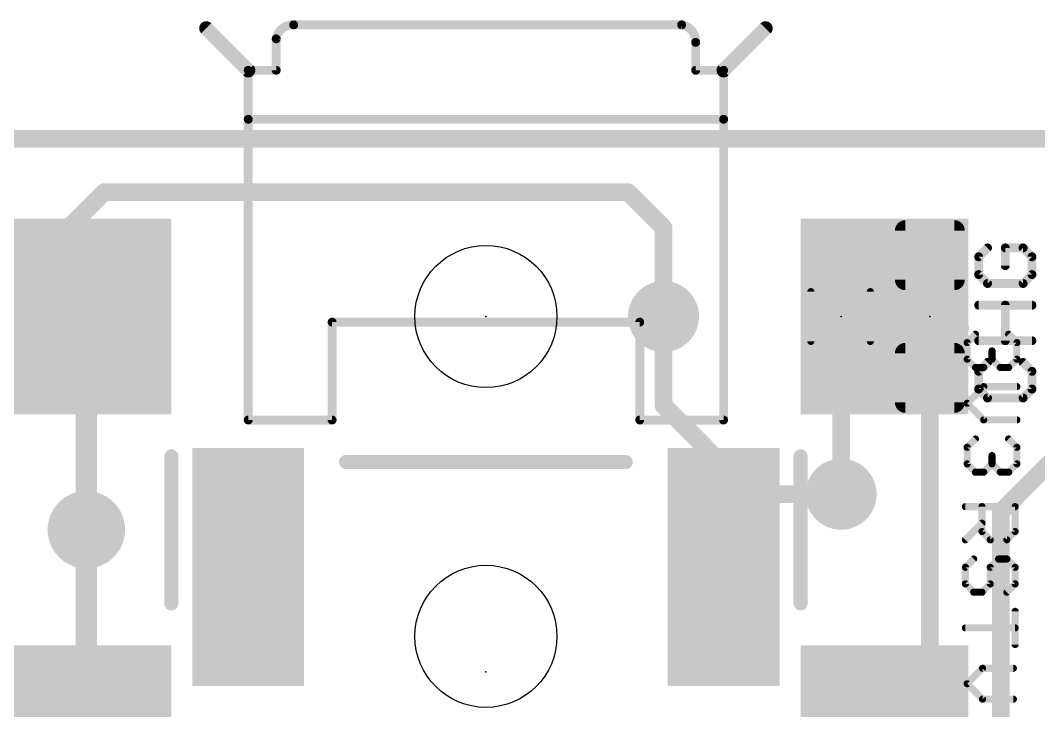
# Model space of a CAD drawing. Extents: x -30 to 77, y -16 to 37.
# Drawn here: x 13.66 to 28.23, y 27.39 to 37.25 of the extents above; entities that cross this region are included whole.
import ezdxf

# ---------------------------------------------------------------- set-up
doc = ezdxf.new("R2010")
doc.units = 0
for name, color, linetype in [('1', 12, 'CONTINUOUS'), ('16', 132, 'CONTINUOUS'), ('18', 110, 'CONTINUOUS'), ('20', 53, 'CONTINUOUS'), ('21', 41, 'CONTINUOUS'), ('22', 40, 'CONTINUOUS'), ('23', 53, 'CONTINUOUS'), ('24', 53, 'CONTINUOUS'), ('51', 53, 'CONTINUOUS')]:
    doc.layers.add(name, color=color, linetype=linetype)

# ---------------------------------------------------------------- blocks, each defined once
blk = doc.blocks.new('RECT160000X160000R30')
at = {"const_width": 0.15}
blk.add_lwpolyline([(0.425, -0.35), (0.425, 0.35, 0.4142), (0.35, 0.425), (-0.35, 0.425, 0.4142), (-0.425, 0.35), (-0.425, -0.35, 0.4142), (-0.35, -0.425), (0.35, -0.425, 0.4142)], format="xyb", close=True, dxfattribs=at)
blk.add_solid([(-0.3754, -0.3754), (0.3754, -0.3754), (-0.3754, 0.3754), (0.3754, 0.3754)])
blk = doc.blocks.new('RECT')
blk.add_solid([(-0.5, -0.5), (0.5, -0.5), (-0.5, 0.5), (0.5, 0.5)])
blk = doc.blocks.new('ROUNDV')
at = {"const_width": 0.5}
blk.add_lwpolyline([(0, -0.25, 1), (0, 0.25, 1), (0, -0.25)], format="xyb", dxfattribs=at)

msp = doc.modelspace()

# ---------------------------------------------------------------- linework, layer by layer
at = {"layer": '1'}
for points, const_width in [([(40.64, 35.56), (0, 35.56)], 0.254), ([(14.859, 34.798), (13.208, 33.147)], 0.254), ([(14.859, 34.798), (22.352, 34.798)], 0.254), ([(22.352, 34.798), (22.86, 34.29)], 0.254), ([(22.86, 33.02), (22.86, 34.29)], 0.254), ([(25.4, 33.87), (26.643, 33.87)], 0.254), ([(26.643, 33.87), (26.67, 33.897)], 0.254), ([(25.4, 32.17), (25.4, 30.48)], 0.254), ([(26.67, 24.13), (26.67, 32.143)], 0.254), ([(14.605, 22.606), (14.605, 29.972)], 0.3048)]:
    msp.add_lwpolyline(points, dxfattribs=dict(at, const_width=const_width))
for points, const_width in [([(14.859, 34.8615, 1), (14.859, 34.7345)], 0.127), ([(14.9039, 34.7531, 1), (14.8141, 34.8429)], 0.127), ([(22.3969, 34.8429, 1), (22.3071, 34.7531)], 0.127), ([(22.352, 34.7345, 1), (22.352, 34.8615)], 0.127), ([(22.9235, 34.29, 1), (22.7965, 34.29)], 0.127), ([(22.8151, 34.2451, 1), (22.9049, 34.3349)], 0.127), ([(25.4, 33.9335, 1), (25.4, 33.8065)], 0.127), ([(26.5981, 33.9149, 1), (26.6879, 33.8251)], 0.127), ([(26.7149, 33.8521, 1), (26.6251, 33.9419)], 0.127), ([(26.643, 33.8065, 1), (26.643, 33.9335)], 0.127), ([(22.7965, 33.02, 1), (22.9235, 33.02)], 0.127), ([(25.4635, 32.17, 1), (25.3365, 32.17)], 0.127), ([(26.7335, 32.143, 1), (26.6065, 32.143)], 0.127), ([(25.3365, 30.48, 1), (25.4635, 30.48)], 0.127), ([(14.6812, 29.972, 1), (14.5288, 29.972)], 0.1524)]:
    msp.add_lwpolyline(points, format="xyb", dxfattribs=dict(at, const_width=const_width))
at = {"layer": '16'}
for points, const_width in [([(40.64, 35.56), (0, 35.56)], 0.254), ([(14.605, 29.972), (14.605, 33.005)], 0.3048), ([(14.605, 33.005), (14.62, 33.02)], 0.254), ([(22.86, 31.75), (22.86, 33.02)], 0.254), ([(24.13, 30.48), (22.86, 31.75)], 0.254), ([(27.686, 30.226), (29.21, 31.75)], 0.254), ([(25.4, 30.48), (24.13, 30.48)], 0.254), ([(27.686, 22.86), (27.686, 30.226)], 0.254)]:
    msp.add_lwpolyline(points, dxfattribs=dict(at, const_width=const_width))
for points, const_width in [([(14.6812, 33.005, 1), (14.5288, 33.005)], 0.1524), ([(14.5601, 33.0499, 1), (14.6499, 32.9601)], 0.127), ([(14.6649, 32.9751, 1), (14.5751, 33.0649)], 0.127), ([(22.9235, 33.02, 1), (22.7965, 33.02)], 0.127), ([(22.9049, 31.7949, 1), (22.8151, 31.7051)], 0.127), ([(22.7965, 31.75, 1), (22.9235, 31.75)], 0.127), ([(24.13, 30.5435, 1), (24.13, 30.4165)], 0.127), ([(24.0851, 30.4351, 1), (24.1749, 30.5249)], 0.127), ([(25.4, 30.4165, 1), (25.4, 30.5435)], 0.127), ([(27.7495, 30.226, 1), (27.6225, 30.226)], 0.127), ([(27.6411, 30.2709, 1), (27.7309, 30.1811)], 0.127), ([(14.5288, 29.972, 1), (14.6812, 29.972)], 0.1524)]:
    msp.add_lwpolyline(points, format="xyb", dxfattribs=dict(at, const_width=const_width))
at = {"layer": '20', "const_width": 0.2032}
msp.add_lwpolyline([(2.54, 35.56), (38.1, 35.56)], dxfattribs=at)
at = {"layer": '20'}
for centre in [(20.32, 33.02), (20.32, 28.448)]:
    msp.add_circle(centre, 1.016, dxfattribs=at)
at = {"layer": '21'}
for points, const_width in [([(10.16, 35.56), (30.48, 35.56)], 0.254), ([(27.495, 34.0012), (27.3679, 33.8741)], 0.127), ([(27.3679, 33.8741), (27.3679, 33.6199)], 0.127), ([(28.0034, 34.0012), (27.7492, 34.0012)], 0.127), ([(27.7492, 34.0012), (27.7492, 33.747)], 0.127), ([(28.1305, 33.8741), (28.0034, 34.0012)], 0.127), ([(28.1305, 33.6199), (28.1305, 33.8741)], 0.127), ([(27.3679, 33.6199), (27.495, 33.4928)], 0.127), ([(28.0034, 33.4928), (28.1305, 33.6199)], 0.127), ([(27.495, 33.4928), (28.0034, 33.4928)], 0.127), ([(26.67, 32.85), (26.4362, 33.16)], 0.2032), ([(26.6954, 32.8654), (26.8884, 33.16)], 0.2032), ([(27.3679, 33.1826), (28.1305, 33.1826)], 0.127), ([(27.7492, 32.6742), (27.7492, 33.1826)], 0.127), ([(26.21, 32.85), (26.67, 32.85)], 0.2032), ([(27.13, 32.85), (26.67, 32.85)], 0.2032), ([(28.1305, 32.6742), (27.3679, 32.6742)], 0.127), ([(27.495, 32.3641), (27.3679, 32.237)], 0.127), ([(28.1305, 32.237), (28.0034, 32.3641)], 0.127), ([(27.3679, 32.237), (27.3679, 31.9827)], 0.127), ([(28.1305, 31.9827), (28.1305, 32.237)], 0.127), ([(27.3679, 31.9827), (27.495, 31.8556)], 0.127), ([(28.0034, 31.8556), (28.1305, 31.9827)], 0.127), ([(27.495, 31.8556), (28.0034, 31.8556)], 0.127), ([(22.32, 30.94), (18.32, 30.94)], 0.2032)]:
    msp.add_lwpolyline(points, dxfattribs=dict(at, const_width=const_width))
for points, const_width in [([(27.3996, 33.8741, 1), (27.3361, 33.8741)], 0.0635), ([(27.5174, 33.9788, 1), (27.4725, 34.0237)], 0.0635), ([(27.7492, 34.033, 1), (27.7492, 33.9695)], 0.0635), ([(27.7809, 34.0012, 1), (27.7174, 34.0012)], 0.0635), ([(28.0258, 34.0237, 1), (27.9809, 33.9788)], 0.0635), ([(28.0034, 33.9695, 1), (28.0034, 34.033)], 0.0635), ([(28.1623, 33.8741, 1), (28.0988, 33.8741)], 0.0635), ([(27.3454, 33.8966, 1), (27.3903, 33.8517)], 0.0635), ([(28.108, 33.8517, 1), (28.153, 33.8966)], 0.0635), ([(27.3361, 33.6199, 1), (27.3996, 33.6199)], 0.0635), ([(27.3903, 33.6423, 1), (27.3454, 33.5974)], 0.0635), ([(27.7174, 33.747, 1), (27.7809, 33.747)], 0.0635), ([(28.0988, 33.6199, 1), (28.1623, 33.6199)], 0.0635), ([(28.153, 33.5974, 1), (28.108, 33.6423)], 0.0635), ([(27.495, 33.5245, 1), (27.495, 33.461)], 0.0635), ([(27.4725, 33.4703, 1), (27.5174, 33.5152)], 0.0635), ([(27.9809, 33.5152, 1), (28.0258, 33.4703)], 0.0635), ([(28.0034, 33.461, 1), (28.0034, 33.5245)], 0.0635), ([(26.4768, 33.1906, 1), (26.3956, 33.1294)], 0.1016), ([(26.9309, 33.1322, 1), (26.8459, 33.1878)], 0.1016), ([(27.3679, 33.2144, 1), (27.3679, 33.1509)], 0.0635), ([(27.7809, 33.1826, 1), (27.7174, 33.1826)], 0.0635), ([(28.1305, 33.1509, 1), (28.1305, 33.2144)], 0.0635), ([(26.21, 32.9008, 1), (26.21, 32.7992)], 0.1016), ([(26.67, 32.9008, 1), (26.67, 32.7992)], 0.1016), ([(26.6294, 32.8194, 1), (26.7106, 32.8806)], 0.1016), ([(26.6529, 32.8932, 1), (26.7379, 32.8376)], 0.1016), ([(26.67, 32.7992, 1), (26.67, 32.9008)], 0.1016), ([(27.13, 32.7992, 1), (27.13, 32.9008)], 0.1016), ([(27.3679, 32.706, 1), (27.3679, 32.6425)], 0.0635), ([(27.7174, 32.6742, 1), (27.7809, 32.6742)], 0.0635), ([(28.1305, 32.6425, 1), (28.1305, 32.706)], 0.0635), ([(27.5174, 32.3416, 1), (27.4725, 32.3865)], 0.0635), ([(28.0258, 32.3865, 1), (27.9809, 32.3416)], 0.0635), ([(27.3996, 32.237, 1), (27.3361, 32.237)], 0.0635), ([(27.3454, 32.2594, 1), (27.3903, 32.2145)], 0.0635), ([(28.1623, 32.237, 1), (28.0988, 32.237)], 0.0635), ([(28.108, 32.2145, 1), (28.153, 32.2594)], 0.0635), ([(27.3903, 32.0052, 1), (27.3454, 31.9603)], 0.0635), ([(28.153, 31.9603, 1), (28.108, 32.0052)], 0.0635), ([(27.3361, 31.9827, 1), (27.3996, 31.9827)], 0.0635), ([(27.495, 31.8874, 1), (27.495, 31.8239)], 0.0635), ([(27.4725, 31.8332, 1), (27.5174, 31.8781)], 0.0635), ([(27.9809, 31.8781, 1), (28.0258, 31.8332)], 0.0635), ([(28.0034, 31.8239, 1), (28.0034, 31.8874)], 0.0635), ([(28.0988, 31.9827, 1), (28.1623, 31.9827)], 0.0635), ([(18.32, 30.9908, 1), (18.32, 30.8892)], 0.1016), ([(22.32, 30.8892, 1), (22.32, 30.9908)], 0.1016)]:
    msp.add_lwpolyline(points, format="xyb", dxfattribs=dict(at, const_width=const_width))
at = {"layer": '22', "const_width": 0.2032}
for points in [[(15.82, 31.02), (15.82, 28.92)], [(24.82, 28.92), (24.82, 31.02)]]:
    msp.add_lwpolyline(points, dxfattribs=at)
at = {"layer": '22', "const_width": 0.1016}
for points in [[(15.8708, 31.02, 1), (15.7692, 31.02)], [(24.8708, 31.02, 1), (24.7692, 31.02)], [(15.7692, 28.92, 1), (15.8708, 28.92)], [(24.7692, 28.92, 1), (24.8708, 28.92)]]:
    msp.add_lwpolyline(points, format="xyb", dxfattribs=at)
at = {"layer": '23'}
for p in [(25.4, 33.02), (26.67, 33.02), (20.32, 27.94)]:
    msp.add_point(p, dxfattribs=at)
at = {"layer": '24'}
msp.add_point((20.32, 33.02), dxfattribs=at)
at = {"layer": '51'}
for points, const_width in [([(16.92, 36.54), (16.32, 37.14)], 0.2032), ([(23.12, 37.19), (17.57, 37.19)], 0.127), ([(23.72, 36.54), (24.32, 37.14)], 0.2032), ([(17.32, 36.99), (17.32, 36.54)], 0.127), ([(23.32, 36.54), (23.32, 36.94)], 0.127), ([(17.32, 36.54), (16.92, 36.54)], 0.127), ([(16.92, 35.84), (16.92, 36.54)], 0.127), ([(23.72, 36.54), (23.32, 36.54)], 0.127), ([(23.72, 36.54), (23.72, 35.84)], 0.127), ([(16.92, 31.54), (16.92, 35.84)], 0.127), ([(23.72, 35.84), (16.92, 35.84)], 0.127), ([(23.72, 35.84), (23.72, 31.54)], 0.127), ([(24.968, 32.664), (24.968, 33.376)], 0.1016), ([(25.819, 32.664), (25.819, 33.376)], 0.1016), ([(22.52, 32.94), (18.12, 32.94)], 0.127), ([(18.12, 32.94), (18.12, 31.54)], 0.127), ([(22.52, 32.94), (22.52, 31.54)], 0.127), ([(27.2034, 32.6474), (27.322, 32.766)], 0.1016), ([(27.7966, 32.766), (27.9152, 32.6474)], 0.1016), ([(27.2034, 32.4101), (27.2034, 32.6474)], 0.1016), ([(27.9152, 32.6474), (27.9152, 32.4101)], 0.1016), ([(27.5593, 32.4101), (27.5593, 32.5287)], 0.1016), ([(27.322, 32.2915), (27.2034, 32.4101)], 0.1016), ([(27.4407, 32.2915), (27.322, 32.2915)], 0.1016), ([(27.5593, 32.4101), (27.4407, 32.2915)], 0.1016), ([(27.6779, 32.2915), (27.5593, 32.4101)], 0.1016), ([(27.7966, 32.2915), (27.6779, 32.2915)], 0.1016), ([(27.9152, 32.4101), (27.7966, 32.2915)], 0.1016), ([(27.4407, 32.0176), (27.2034, 31.7803)], 0.1016), ([(27.9152, 32.0176), (27.4407, 32.0176)], 0.1016), ([(27.2034, 31.7803), (27.4407, 31.543)], 0.1016), ([(16.92, 31.54), (18.12, 31.54)], 0.127), ([(23.72, 31.54), (22.52, 31.54)], 0.127), ([(27.4407, 31.543), (27.9152, 31.543)], 0.1016), ([(27.2034, 31.1505), (27.322, 31.2692)], 0.1016), ([(27.7966, 31.2692), (27.9152, 31.1505)], 0.1016), ([(27.2034, 30.9133), (27.2034, 31.1505)], 0.1016), ([(27.9152, 31.1505), (27.9152, 30.9133)], 0.1016), ([(27.5593, 30.9133), (27.5593, 31.0319)], 0.1016), ([(27.322, 30.7946), (27.2034, 30.9133)], 0.1016), ([(27.5593, 30.9133), (27.4407, 30.7946)], 0.1016), ([(27.6779, 30.7946), (27.5593, 30.9133)], 0.1016), ([(27.9152, 30.9133), (27.7966, 30.7946)], 0.1016), ([(27.4407, 30.7946), (27.322, 30.7946)], 0.1016), ([(27.7966, 30.7946), (27.6779, 30.7946)], 0.1016), ([(27.178, 30.3022), (27.8898, 30.3022)], 0.1016), ([(27.4153, 29.9463), (27.4153, 30.3022)], 0.1016), ([(27.8898, 30.3022), (27.8898, 29.9463)], 0.1016), ([(27.4153, 30.0649), (27.178, 29.8277)], 0.1016), ([(27.5339, 29.8277), (27.4153, 29.9463)], 0.1016), ([(27.7712, 29.8277), (27.5339, 29.8277)], 0.1016), ([(27.8898, 29.9463), (27.7712, 29.8277)], 0.1016), ([(27.178, 29.4352), (27.2966, 29.5538)], 0.1016), ([(27.6525, 29.5538), (27.5339, 29.4352)], 0.1016), ([(27.7712, 29.5538), (27.6525, 29.5538)], 0.1016), ([(27.8898, 29.4352), (27.7712, 29.5538)], 0.1016), ([(27.178, 29.1979), (27.178, 29.4352)], 0.1016), ([(27.5339, 29.4352), (27.5339, 29.1979)], 0.1016), ([(27.8898, 29.1979), (27.8898, 29.4352)], 0.1016), ([(27.2966, 29.0792), (27.178, 29.1979)], 0.1016), ([(27.4153, 29.0792), (27.2966, 29.0792)], 0.1016), ([(27.5339, 29.1979), (27.4153, 29.0792)], 0.1016), ([(27.7712, 29.0792), (27.8898, 29.1979)], 0.1016), ([(27.8898, 28.8054), (27.8898, 28.3308)], 0.1016), ([(27.178, 28.5681), (27.8898, 28.5681)], 0.1016), ([(27.4237, 27.9908), (27.2034, 27.7705)], 0.1016), ([(27.8644, 27.9908), (27.4237, 27.9908)], 0.1016), ([(27.2034, 27.7705), (27.4237, 27.5502)], 0.1016), ([(27.4237, 27.5502), (27.8644, 27.5502)], 0.1016)]:
    msp.add_lwpolyline(points, dxfattribs=dict(at, const_width=const_width))
for points, const_width in [([(16.3559, 37.1759, 1), (16.2841, 37.1041)], 0.1016), ([(17.57, 37.19, 0.3866), (17.32, 36.99)], 0.127), ([(17.57, 37.2218, 1), (17.57, 37.1583)], 0.0635), ([(17.568, 37.1583, 1), (17.572, 37.2217)], 0.0635), ([(23.32, 36.94, 0.3866), (23.12, 37.19)], 0.127), ([(23.125, 37.2214, 1), (23.115, 37.1586)], 0.0635), ([(23.12, 37.1583, 1), (23.12, 37.2218)], 0.0635), ([(24.3559, 37.1041, 1), (24.2841, 37.1759)], 0.1016), ([(17.2886, 36.995, 1), (17.3514, 36.985)], 0.0635), ([(17.3517, 36.99, 1), (17.2883, 36.99)], 0.0635), ([(23.3517, 36.94, 1), (23.2883, 36.94)], 0.0635), ([(23.2883, 36.942, 1), (23.3517, 36.938)], 0.0635), ([(16.8841, 36.5041, 1), (16.9559, 36.5759)], 0.1016), ([(16.92, 36.5718, 1), (16.92, 36.5082)], 0.0635), ([(16.9518, 36.54, 1), (16.8883, 36.54)], 0.0635), ([(17.2883, 36.54, 1), (17.3517, 36.54)], 0.0635), ([(17.32, 36.5082, 1), (17.32, 36.5718)], 0.0635), ([(23.32, 36.5718, 1), (23.32, 36.5082)], 0.0635), ([(23.2883, 36.54, 1), (23.3517, 36.54)], 0.0635), ([(23.6841, 36.5759, 1), (23.7559, 36.5041)], 0.1016), ([(23.7518, 36.54, 1), (23.6883, 36.54)], 0.0635), ([(23.72, 36.5082, 1), (23.72, 36.5718)], 0.0635), ([(16.92, 35.8718, 1), (16.92, 35.8083)], 0.0635), ([(16.9518, 35.84, 1), (16.8883, 35.84)], 0.0635), ([(16.8883, 35.84, 1), (16.9518, 35.84)], 0.0635), ([(23.7518, 35.84, 1), (23.6883, 35.84)], 0.0635), ([(23.6883, 35.84, 1), (23.7518, 35.84)], 0.0635), ([(23.72, 35.8083, 1), (23.72, 35.8718)], 0.0635), ([(24.9934, 33.376, 1), (24.9426, 33.376)], 0.0508), ([(25.8444, 33.376, 1), (25.7936, 33.376)], 0.0508), ([(18.12, 32.9718, 1), (18.12, 32.9083)], 0.0635), ([(18.1517, 32.94, 1), (18.0883, 32.94)], 0.0635), ([(22.5517, 32.94, 1), (22.4883, 32.94)], 0.0635), ([(22.52, 32.9083, 1), (22.52, 32.9718)], 0.0635), ([(27.34, 32.748, 1), (27.3041, 32.784)], 0.0508), ([(27.8145, 32.784, 1), (27.7786, 32.748)], 0.0508), ([(24.9426, 32.664, 1), (24.9934, 32.664)], 0.0508), ([(25.7936, 32.664, 1), (25.8444, 32.664)], 0.0508), ([(27.2288, 32.6474, 1), (27.178, 32.6474)], 0.0508), ([(27.1854, 32.6653, 1), (27.2214, 32.6294)], 0.0508), ([(27.9406, 32.6474, 1), (27.8898, 32.6474)], 0.0508), ([(27.8972, 32.6294, 1), (27.9332, 32.6653)], 0.0508), ([(27.5847, 32.5287, 1), (27.5339, 32.5287)], 0.0508), ([(27.2214, 32.4281, 1), (27.1854, 32.3921)], 0.0508), ([(27.178, 32.4101, 1), (27.2288, 32.4101)], 0.0508), ([(27.322, 32.3169, 1), (27.322, 32.2661)], 0.0508), ([(27.3041, 32.2735, 1), (27.34, 32.3094)], 0.0508), ([(27.4227, 32.3094, 1), (27.4586, 32.2735)], 0.0508), ([(27.4407, 32.2661, 1), (27.4407, 32.3169)], 0.0508), ([(27.5773, 32.4281, 1), (27.5413, 32.3921)], 0.0508), ([(27.5339, 32.4101, 1), (27.5847, 32.4101)], 0.0508), ([(27.5773, 32.3921, 1), (27.5413, 32.4281)], 0.0508), ([(27.6779, 32.3169, 1), (27.6779, 32.2661)], 0.0508), ([(27.66, 32.2735, 1), (27.6959, 32.3094)], 0.0508), ([(27.7786, 32.3094, 1), (27.8145, 32.2735)], 0.0508), ([(27.7966, 32.2661, 1), (27.7966, 32.3169)], 0.0508), ([(27.8898, 32.4101, 1), (27.9406, 32.4101)], 0.0508), ([(27.9332, 32.3921, 1), (27.8972, 32.4281)], 0.0508), ([(27.4407, 32.043, 1), (27.4407, 31.9922)], 0.0508), ([(27.4586, 31.9996, 1), (27.4227, 32.0355)], 0.0508), ([(27.9152, 31.9922, 1), (27.9152, 32.043)], 0.0508), ([(27.2214, 31.7983, 1), (27.1854, 31.7624)], 0.0508), ([(27.1854, 31.7983, 1), (27.2214, 31.7624)], 0.0508), ([(16.92, 31.5718, 1), (16.92, 31.5083)], 0.0635), ([(16.8883, 31.54, 1), (16.9518, 31.54)], 0.0635), ([(18.0883, 31.54, 1), (18.1517, 31.54)], 0.0635), ([(18.12, 31.5083, 1), (18.12, 31.5718)], 0.0635), ([(22.52, 31.5718, 1), (22.52, 31.5083)], 0.0635), ([(22.4883, 31.54, 1), (22.5517, 31.54)], 0.0635), ([(23.6883, 31.54, 1), (23.7518, 31.54)], 0.0635), ([(23.72, 31.5083, 1), (23.72, 31.5718)], 0.0635), ([(27.4407, 31.5684, 1), (27.4407, 31.5176)], 0.0508), ([(27.4227, 31.5251, 1), (27.4586, 31.561)], 0.0508), ([(27.9152, 31.5176, 1), (27.9152, 31.5684)], 0.0508), ([(27.34, 31.2512, 1), (27.3041, 31.2871)], 0.0508), ([(27.8145, 31.2871, 1), (27.7786, 31.2512)], 0.0508), ([(27.2288, 31.1505, 1), (27.178, 31.1505)], 0.0508), ([(27.1854, 31.1685, 1), (27.2214, 31.1326)], 0.0508), ([(27.9406, 31.1505, 1), (27.8898, 31.1505)], 0.0508), ([(27.8972, 31.1326, 1), (27.9332, 31.1685)], 0.0508), ([(27.5847, 31.0319, 1), (27.5339, 31.0319)], 0.0508), ([(27.2214, 30.9312, 1), (27.1854, 30.8953)], 0.0508), ([(27.178, 30.9133, 1), (27.2288, 30.9133)], 0.0508), ([(27.5773, 30.9312, 1), (27.5413, 30.8953)], 0.0508), ([(27.5339, 30.9133, 1), (27.5847, 30.9133)], 0.0508), ([(27.5773, 30.8953, 1), (27.5413, 30.9312)], 0.0508), ([(27.8898, 30.9133, 1), (27.9406, 30.9133)], 0.0508), ([(27.9332, 30.8953, 1), (27.8972, 30.9312)], 0.0508), ([(27.322, 30.82, 1), (27.322, 30.7692)], 0.0508), ([(27.3041, 30.7767, 1), (27.34, 30.8126)], 0.0508), ([(27.4227, 30.8126, 1), (27.4586, 30.7767)], 0.0508), ([(27.4407, 30.7692, 1), (27.4407, 30.82)], 0.0508), ([(27.6779, 30.82, 1), (27.6779, 30.7692)], 0.0508), ([(27.66, 30.7767, 1), (27.6959, 30.8126)], 0.0508), ([(27.7786, 30.8126, 1), (27.8145, 30.7767)], 0.0508), ([(27.7966, 30.7692, 1), (27.7966, 30.82)], 0.0508), ([(27.178, 30.3276, 1), (27.178, 30.2768)], 0.0508), ([(27.4407, 30.3022, 1), (27.3899, 30.3022)], 0.0508), ([(27.9152, 30.3022, 1), (27.8644, 30.3022)], 0.0508), ([(27.8898, 30.2768, 1), (27.8898, 30.3276)], 0.0508), ([(27.4332, 30.047, 1), (27.3973, 30.0829)], 0.0508), ([(27.16, 29.8456, 1), (27.196, 29.8097)], 0.0508), ([(27.4332, 29.9643, 1), (27.3973, 29.9283)], 0.0508), ([(27.3899, 29.9463, 1), (27.4407, 29.9463)], 0.0508), ([(27.5339, 29.8531, 1), (27.5339, 29.8023)], 0.0508), ([(27.5159, 29.8097, 1), (27.5519, 29.8456)], 0.0508), ([(27.7532, 29.8456, 1), (27.7891, 29.8097)], 0.0508), ([(27.7712, 29.8023, 1), (27.7712, 29.8531)], 0.0508), ([(27.8644, 29.9463, 1), (27.9152, 29.9463)], 0.0508), ([(27.9078, 29.9283, 1), (27.8718, 29.9643)], 0.0508), ([(27.3146, 29.5358, 1), (27.2787, 29.5717)], 0.0508), ([(27.6525, 29.5792, 1), (27.6525, 29.5284)], 0.0508), ([(27.6705, 29.5358, 1), (27.6346, 29.5717)], 0.0508), ([(27.7891, 29.5717, 1), (27.7532, 29.5358)], 0.0508), ([(27.7712, 29.5284, 1), (27.7712, 29.5792)], 0.0508), ([(27.2034, 29.4352, 1), (27.1526, 29.4352)], 0.0508), ([(27.16, 29.4531, 1), (27.196, 29.4172)], 0.0508), ([(27.5593, 29.4352, 1), (27.5085, 29.4352)], 0.0508), ([(27.5159, 29.4531, 1), (27.5519, 29.4172)], 0.0508), ([(27.9152, 29.4352, 1), (27.8644, 29.4352)], 0.0508), ([(27.8718, 29.4172, 1), (27.9078, 29.4531)], 0.0508), ([(27.196, 29.2158, 1), (27.16, 29.1799)], 0.0508), ([(27.1526, 29.1979, 1), (27.2034, 29.1979)], 0.0508), ([(27.2966, 29.1046, 1), (27.2966, 29.0538)], 0.0508), ([(27.4153, 29.0538, 1), (27.4153, 29.1046)], 0.0508), ([(27.5085, 29.1979, 1), (27.5593, 29.1979)], 0.0508), ([(27.5519, 29.1799, 1), (27.5159, 29.2158)], 0.0508), ([(27.8644, 29.1979, 1), (27.9152, 29.1979)], 0.0508), ([(27.9078, 29.1799, 1), (27.8718, 29.2158)], 0.0508), ([(27.2787, 29.0613, 1), (27.3146, 29.0972)], 0.0508), ([(27.3973, 29.0972, 1), (27.4332, 29.0613)], 0.0508), ([(27.7532, 29.0972, 1), (27.7891, 29.0613)], 0.0508), ([(27.9152, 28.8054, 1), (27.8644, 28.8054)], 0.0508), ([(27.178, 28.5935, 1), (27.178, 28.5427)], 0.0508), ([(27.8898, 28.5427, 1), (27.8898, 28.5935)], 0.0508), ([(27.8644, 28.3308, 1), (27.9152, 28.3308)], 0.0508), ([(27.4237, 28.0162, 1), (27.4237, 27.9654)], 0.0508), ([(27.4417, 27.9728, 1), (27.4058, 28.0088)], 0.0508), ([(27.8644, 27.9654, 1), (27.8644, 28.0162)], 0.0508), ([(27.2214, 27.7884, 1), (27.1854, 27.7525)], 0.0508), ([(27.1854, 27.7884, 1), (27.2214, 27.7525)], 0.0508), ([(27.4237, 27.5756, 1), (27.4237, 27.5248)], 0.0508), ([(27.4058, 27.5322, 1), (27.4417, 27.5681)], 0.0508), ([(27.8644, 27.5248, 1), (27.8644, 27.5756)], 0.0508)]:
    msp.add_lwpolyline(points, format="xyb", dxfattribs=dict(at, const_width=const_width))

# ---------------------------------------------------------------- block references
at = {"layer": '1', "xscale": 1.1, "rotation": 90}
for p in [(25.4, 33.87), (25.4, 32.17)]:
    msp.add_blockref('RECT', p, dxfattribs=at)
at = {"layer": '1', "rotation": 180}
for p in [(26.67, 33.897), (26.67, 32.143)]:
    msp.add_blockref('RECT160000X160000R30', p, dxfattribs=at)
at = {"layer": '1', "xscale": 3.4, "yscale": 1.6, "rotation": 90}
for p in [(16.92, 29.44), (23.72, 29.44)]:
    msp.add_blockref('RECT', p, dxfattribs=at)
at = {"layer": '16', "xscale": 2.8, "yscale": 2.4, "rotation": 270}
for p in [(14.62, 33.02), (26.02, 33.02), (14.62, 26.92), (26.02, 26.92)]:
    msp.add_blockref('RECT', p, dxfattribs=at)
at = {"layer": '18'}
for p, xscale, yscale in [((22.86, 33.02), 1.016, 1.016), ((22.86, 33.02), 1.016, 1.016), ((25.4, 30.48), 1.016, 1.016), ((25.4, 30.48), 1.016, 1.016), ((14.605, 29.972), 1.108, 1.108), ((14.605, 29.972), 1.108, 1.108)]:
    msp.add_blockref('ROUNDV', p, dxfattribs=dict(at, xscale=xscale, yscale=yscale))
at = {"layer": '21', "xscale": 0.4572, "yscale": 0.762, "rotation": 90}
msp.add_blockref('RECT', (25.4, 33.02), dxfattribs=at)
at = {"layer": '51', "xscale": 0.5001, "yscale": 0.95, "rotation": 90}
for p in [(25.3949, 33.6003), (25.3949, 32.4319)]:
    msp.add_blockref('RECT', p, dxfattribs=at)

doc.saveas('drawing.dxf')
